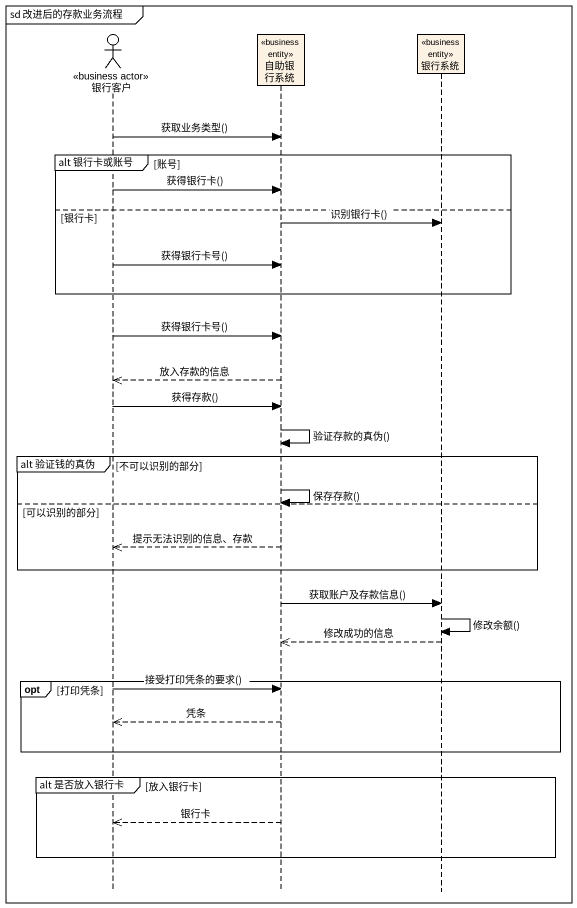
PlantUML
@startuml
mainframe sd 改进后的存款业务流程
hide footbox
actor 银行客户 <<business actor>>
participant 自助银行系统 <<business entity>>
participant 银行系统 <<business entity>>

银行客户 -> 自助银行系统 : 获取业务类型()
group alt 银行卡或账号 [账号]
  银行客户 -> 自助银行系统 : 获得银行卡()
else 银行卡
  自助银行系统 -> 银行系统 : 识别银行卡()
  银行客户 -> 自助银行系统 : 获得银行卡号()
end
银行客户 -> 自助银行系统 : 获得银行卡号()
自助银行系统 -->> 银行客户 : 放入存款的信息
银行客户 -> 自助银行系统 : 获得存款()
自助银行系统 -> 自助银行系统 : 验证存款的真伪()
group alt 验证钱的真伪 [不可以识别的部分]
  自助银行系统 -> 自助银行系统 : 保存存款()
else 可以识别的部分
  自助银行系统 -->> 银行客户 : 提示无法识别的信息、存款
end
自助银行系统 -> 银行系统 : 获取账户及存款信息()
银行系统 -> 银行系统 : 修改余额()
银行系统 -->> 自助银行系统 : 修改成功的信息
opt 打印凭条
  银行客户 -> 自助银行系统 : 接受打印凭条的要求()
  自助银行系统 -->> 银行客户 : 凭条
end
group alt 是否放入银行卡 [放入银行卡]
  自助银行系统 -->> 银行客户 : 银行卡
end
@enduml
